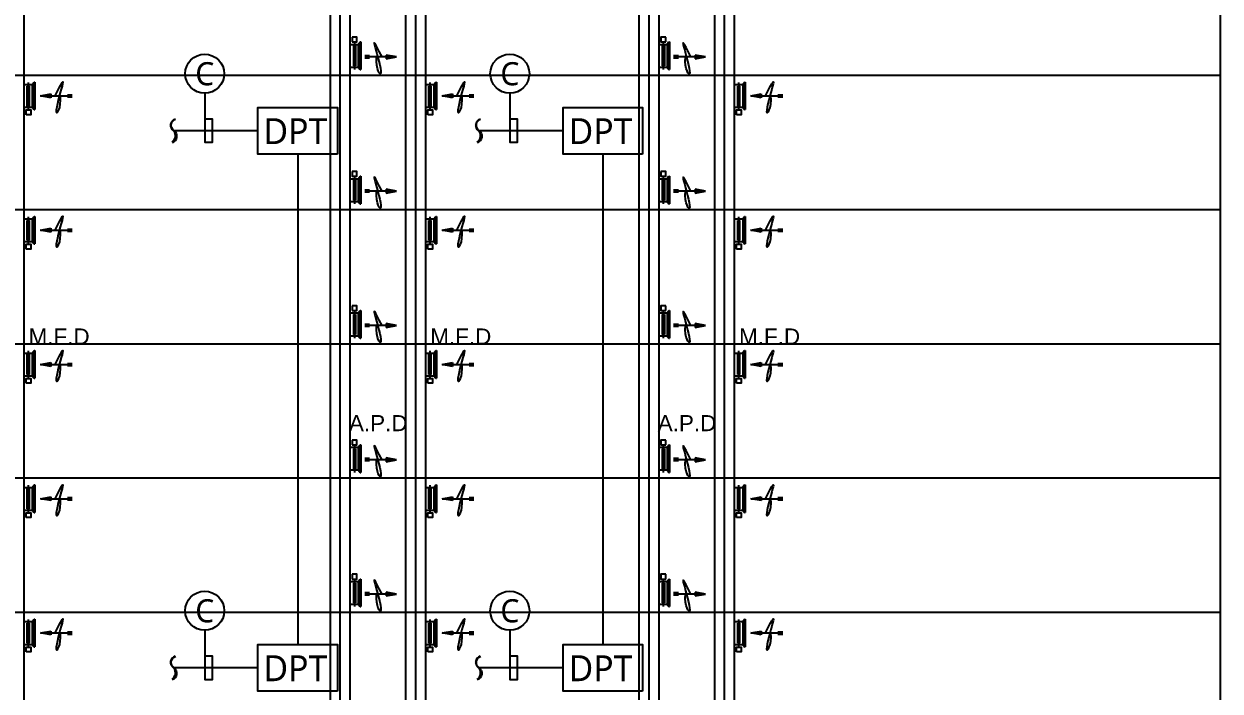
# Model space of a CAD drawing. Header units: millimetres. Extents: x 8533 to 164433, y 5768 to 115327.
# Drawn here: x 42837 to 71819, y 64674 to 80835 of the extents above; entities that cross this region are included whole.
import ezdxf
from ezdxf.enums import TextEntityAlignment as Align

# ---------------------------------------------------------------- set-up
doc = ezdxf.new("R2010")
doc.units = ezdxf.units.MM
doc.header["$LTSCALE"] = 250
doc.linetypes.add('HIDDENX2', pattern=[19.05, 12.7, -6.35])
for name, color, linetype in [('03_G_ENP_문자', 2, 'Continuous'), ('05_G-ENP_치수', 1, 'Continuous'), ('06_G-ENP_심볼', 3, 'Continuous'), ('ARC', 8, 'Continuous'), ('OUT', 4, 'Continuous'), ('p', 3, 'Continuous'), ('st', 4, 'Continuous'), ('전실제연_인버터', 3, 'Continuous')]:
    doc.layers.add(name, color=color, linetype=linetype)
doc.layers.add('10_G-ENP_매립관', color=80, linetype='HIDDENX2', lineweight=30)
doc.styles.add('G-ENP', font='')
doc.styles.add('STYLE1', font='arial.ttf')
doc.styles.get('G-ENP').set_extended_font_data('Malgun Gothic')

# ---------------------------------------------------------------- blocks, each defined once
blk = doc.blocks.new('DPT-9')
at = {"layer": '06_G-ENP_심볼', "elevation": 0}
blk.add_lwpolyline([(1925, -1126), (-1925, -1126), (-1925, 1126), (1925, 1126)], close=True, dxfattribs=at)
blk.add_lwpolyline([(1925, -1126), (-1925, -1126), (-1925, 1126), (1925, 1126)], close=True, dxfattribs=at)
at = {"style": 'G-ENP'}
blk.add_text('DPT', height=1255.4, dxfattribs=at).set_placement((-112, -21, 0), align=Align.MIDDLE_CENTER)
at = {"layer": '06_G-ENP_심볼', "color": 0, "style": 'G-ENP'}
blk.add_text('DPT', height=1255.4, dxfattribs=at).set_placement((-112, -21, 0), align=Align.MIDDLE_CENTER)
blk = doc.blocks.new('G-ENP 물결')
at = {"layer": '10_G-ENP_매립관', "linetype": 'ByBlock'}
h = blk.add_hatch(color=256, dxfattribs=at)
h.paths.add_polyline_path([(61, -399, -0.641696), (0, 0, 0.892931)])
h.paths.add_polyline_path([(0, 0, 0.641696), (-61, 399, -0.435564)])
blk.add_lwpolyline([(-61, 399, -0.641696), (0, 0, 0.641696), (61, -399, 0.641696)], format="xyb", dxfattribs=at)
blk.add_arc((-216, 171), 276, 321.6941, 55.8389, dxfattribs=at)

msp = doc.modelspace()

# ---------------------------------------------------------------- linework, layer by layer
at = {"layer": '05_G-ENP_치수', "ltscale": 0.5, "elevation": 0}
for points in [[(47218, 79156), (47218, 77967), (47407, 77967), (47407, 78527), (47218, 78527)], [(54611, 79156), (54611, 77967), (54800, 77967), (54800, 78527), (54611, 78527)], [(47218, 66146), (47218, 64957), (47407, 64957), (47407, 65517), (47218, 65517)], [(54611, 66146), (54611, 64957), (54800, 64957), (54800, 65517), (54611, 65517)]]:
    msp.add_lwpolyline(points, dxfattribs=at)
at = {"layer": '05_G-ENP_치수'}
for centre in [(47218, 79629), (54611, 79629), (47218, 66619), (54611, 66619)]:
    msp.add_circle(centre, 473, dxfattribs=at)
at = {"layer": 'ARC'}
for p, q in [((71819, 96785), (71819, 50321)), ((19211, 79593), (71819, 79593)), ((19211, 76340), (71819, 76340)), ((19211, 73088), (71819, 73088)), ((19211, 69836), (71819, 69836)), ((19211, 66583), (71819, 66583))]:
    msp.add_line(p, q, dxfattribs=at)
at = {"layer": 'OUT'}
for p, q in [((50743, 80338, 0), (50939, 80338, 0)), ((50821, 80302, 0), (50821, 79818, 0)), ((50821, 80302, 0), (50873, 80302, 0)), ((50847, 80398, 0), (50847, 79730, 0)), ((50873, 80302, 0), (50873, 79818, 0)), ((50939, 80338, 0), (50984, 80398, 0)), ((50939, 80338, 0), (50939, 79787, 0)), ((50984, 80398, 0), (50999, 80398, 0)), ((50984, 80398, 0), (50984, 79730, 0)), ((50999, 80398, 0), (50999, 79730, 0)), ((58225, 80338, 0), (58421, 80338, 0)), ((58303, 80302, 0), (58303, 79818, 0)), ((58303, 80302, 0), (58355, 80302, 0)), ((58329, 80398, 0), (58329, 79730, 0)), ((58355, 80302, 0), (58355, 79818, 0)), ((58421, 80338, 0), (58466, 80398, 0)), ((58421, 80338, 0), (58421, 79787, 0)), ((58466, 80398, 0), (58481, 80398, 0)), ((58466, 80398, 0), (58466, 79730, 0)), ((58481, 80398, 0), (58481, 79730, 0)), ((50743, 79787, 0), (50939, 79787, 0)), ((50821, 79818, 0), (50873, 79818, 0)), ((50939, 79787, 0), (50984, 79730, 0)), ((50984, 79730, 0), (50999, 79730, 0)), ((58225, 79787, 0), (58421, 79787, 0)), ((58303, 79818, 0), (58355, 79818, 0)), ((58421, 79787, 0), (58466, 79730, 0)), ((58466, 79730, 0), (58481, 79730, 0)), ((42945, 78750), (42945, 79418)), ((43038, 79366), (43082, 79426)), ((43082, 79426), (43082, 78758)), ((43082, 79426), (43098, 79426)), ((43098, 79426), (43098, 78758)), ((52677, 78750), (52677, 79418)), ((52770, 79366), (52814, 79426)), ((52814, 79426), (52830, 79426)), ((52814, 79426), (52814, 78758)), ((52830, 79426), (52830, 78758)), ((60159, 78750), (60159, 79418)), ((60252, 79366), (60296, 79426)), ((60296, 79426), (60296, 78758)), ((60296, 79426), (60312, 79426)), ((60312, 79426), (60312, 78758)), ((42841, 79366), (43038, 79366)), ((42919, 79330), (42971, 79330)), ((42919, 78846), (42919, 79330)), ((42971, 78846), (42971, 79330)), ((43038, 79366), (43038, 78815)), ((52573, 79366), (52770, 79366)), ((52651, 79330), (52703, 79330)), ((52651, 78846), (52651, 79330)), ((52703, 78846), (52703, 79330)), ((52770, 79366), (52770, 78815)), ((60055, 79366), (60252, 79366)), ((60133, 79330), (60185, 79330)), ((60133, 78846), (60133, 79330)), ((60185, 78846), (60185, 79330)), ((60252, 79366), (60252, 78815)), ((42919, 78846), (42971, 78846)), ((52651, 78846), (52703, 78846)), ((60133, 78846), (60185, 78846)), ((42841, 78815), (43038, 78815)), ((43038, 78815), (43082, 78758)), ((43082, 78758), (43098, 78758)), ((52573, 78815), (52770, 78815)), ((52770, 78815), (52814, 78758)), ((52814, 78758), (52830, 78758)), ((60055, 78815), (60252, 78815)), ((60252, 78815), (60296, 78758)), ((60296, 78758), (60312, 78758)), ((50847, 77146, 0), (50847, 76477, 0)), ((50939, 77086, 0), (50984, 77146, 0)), ((50984, 77146, 0), (50999, 77146, 0)), ((50984, 77146, 0), (50984, 76477, 0)), ((50999, 77146, 0), (50999, 76477, 0)), ((58329, 77146, 0), (58329, 76477, 0)), ((58421, 77086, 0), (58466, 77146, 0)), ((58466, 77146, 0), (58481, 77146, 0)), ((58466, 77146, 0), (58466, 76477, 0)), ((58481, 77146, 0), (58481, 76477, 0)), ((50743, 77086, 0), (50939, 77086, 0)), ((50821, 77049, 0), (50821, 76566, 0)), ((50821, 77049, 0), (50873, 77049, 0)), ((50873, 77049, 0), (50873, 76566, 0)), ((50939, 77086, 0), (50939, 76535, 0)), ((58225, 77086, 0), (58421, 77086, 0)), ((58303, 77049, 0), (58303, 76566, 0)), ((58303, 77049, 0), (58355, 77049, 0)), ((58355, 77049, 0), (58355, 76566, 0)), ((58421, 77086, 0), (58421, 76535, 0)), ((50743, 76535, 0), (50939, 76535, 0)), ((50821, 76566, 0), (50873, 76566, 0)), ((50939, 76535, 0), (50984, 76477, 0)), ((58225, 76535, 0), (58421, 76535, 0)), ((58303, 76566, 0), (58355, 76566, 0)), ((58421, 76535, 0), (58466, 76477, 0)), ((50984, 76477, 0), (50999, 76477, 0)), ((58466, 76477, 0), (58481, 76477, 0)), ((42841, 76114), (43038, 76114)), ((42919, 76077), (42971, 76077)), ((42919, 75594), (42919, 76077)), ((42945, 75497), (42945, 76166)), ((42971, 75594), (42971, 76077)), ((43038, 76114), (43082, 76173)), ((43038, 76114), (43038, 75562)), ((43082, 76173), (43098, 76173)), ((43082, 76173), (43082, 75505)), ((43098, 76173), (43098, 75505)), ((52573, 76114), (52770, 76114)), ((52651, 76077), (52703, 76077)), ((52651, 75594), (52651, 76077)), ((52677, 75497), (52677, 76166)), ((52703, 75594), (52703, 76077)), ((52770, 76114), (52814, 76173)), ((52770, 76114), (52770, 75562)), ((52814, 76173), (52814, 75505)), ((52814, 76173), (52830, 76173)), ((52830, 76173), (52830, 75505)), ((60055, 76114), (60252, 76114)), ((60133, 76077), (60185, 76077)), ((60133, 75594), (60133, 76077)), ((60159, 75497), (60159, 76166)), ((60185, 75594), (60185, 76077)), ((60252, 76114), (60296, 76173)), ((60252, 76114), (60252, 75562)), ((60296, 76173), (60312, 76173)), ((60296, 76173), (60296, 75505)), ((60312, 76173), (60312, 75505)), ((42841, 75562), (43038, 75562)), ((42919, 75594), (42971, 75594)), ((43038, 75562), (43082, 75505)), ((43082, 75505), (43098, 75505)), ((52573, 75562), (52770, 75562)), ((52651, 75594), (52703, 75594)), ((52770, 75562), (52814, 75505)), ((52814, 75505), (52830, 75505)), ((60055, 75562), (60252, 75562)), ((60133, 75594), (60185, 75594)), ((60252, 75562), (60296, 75505)), ((60296, 75505), (60312, 75505)), ((50743, 73833, 0), (50939, 73833, 0)), ((50821, 73797, 0), (50821, 73313, 0)), ((50821, 73797, 0), (50873, 73797, 0)), ((50847, 73893, 0), (50847, 73225, 0)), ((50873, 73797, 0), (50873, 73313, 0)), ((50939, 73833, 0), (50984, 73893, 0)), ((50939, 73833, 0), (50939, 73282, 0)), ((50984, 73893, 0), (50999, 73893, 0)), ((50984, 73893, 0), (50984, 73225, 0)), ((50999, 73893, 0), (50999, 73225, 0)), ((58225, 73833, 0), (58421, 73833, 0)), ((58303, 73797, 0), (58303, 73313, 0)), ((58303, 73797, 0), (58355, 73797, 0)), ((58329, 73893, 0), (58329, 73225, 0)), ((58355, 73797, 0), (58355, 73313, 0)), ((58421, 73833, 0), (58466, 73893, 0)), ((58421, 73833, 0), (58421, 73282, 0)), ((58466, 73893, 0), (58466, 73225, 0)), ((58466, 73893, 0), (58481, 73893, 0)), ((58481, 73893, 0), (58481, 73225, 0)), ((50743, 73282, 0), (50939, 73282, 0)), ((50821, 73313, 0), (50873, 73313, 0)), ((50939, 73282, 0), (50984, 73225, 0)), ((50984, 73225, 0), (50999, 73225, 0)), ((58225, 73282, 0), (58421, 73282, 0)), ((58303, 73313, 0), (58355, 73313, 0)), ((58421, 73282, 0), (58466, 73225, 0)), ((58466, 73225, 0), (58481, 73225, 0)), ((42841, 72861), (43038, 72861)), ((42919, 72825), (42971, 72825)), ((42919, 72341), (42919, 72825)), ((42945, 72245), (42945, 72913)), ((42971, 72341), (42971, 72825)), ((43038, 72861), (43082, 72921)), ((43038, 72861), (43038, 72310)), ((43082, 72921), (43082, 72253)), ((43082, 72921), (43098, 72921)), ((43098, 72921), (43098, 72253)), ((52573, 72861), (52770, 72861)), ((52651, 72825), (52703, 72825)), ((52651, 72341), (52651, 72825)), ((52677, 72245), (52677, 72913)), ((52703, 72341), (52703, 72825)), ((52770, 72861), (52814, 72921)), ((52770, 72861), (52770, 72310)), ((52814, 72921), (52830, 72921)), ((52814, 72921), (52814, 72253)), ((52830, 72921), (52830, 72253)), ((60055, 72861), (60252, 72861)), ((60133, 72825), (60185, 72825)), ((60133, 72341), (60133, 72825)), ((60159, 72245), (60159, 72913)), ((60185, 72341), (60185, 72825)), ((60252, 72861), (60296, 72921)), ((60252, 72861), (60252, 72310)), ((60296, 72921), (60312, 72921)), ((60296, 72921), (60296, 72253)), ((60312, 72921), (60312, 72253)), ((42841, 72310), (43038, 72310)), ((42919, 72341), (42971, 72341)), ((43038, 72310), (43082, 72253)), ((43082, 72253), (43098, 72253)), ((52573, 72310), (52770, 72310)), ((52651, 72341), (52703, 72341)), ((52770, 72310), (52814, 72253)), ((52814, 72253), (52830, 72253)), ((60055, 72310), (60252, 72310)), ((60133, 72341), (60185, 72341)), ((60252, 72310), (60296, 72253)), ((60296, 72253), (60312, 72253)), ((50743, 70581, 0), (50939, 70581, 0)), ((50821, 70544, 0), (50821, 70061, 0)), ((50821, 70544, 0), (50873, 70544, 0)), ((50847, 70641, 0), (50847, 69972, 0)), ((50873, 70544, 0), (50873, 70061, 0)), ((50939, 70581, 0), (50984, 70641, 0)), ((50939, 70581, 0), (50939, 70030, 0)), ((50984, 70641, 0), (50999, 70641, 0)), ((50984, 70641, 0), (50984, 69972, 0)), ((50999, 70641, 0), (50999, 69972, 0)), ((58225, 70581, 0), (58421, 70581, 0)), ((58303, 70544, 0), (58303, 70061, 0)), ((58303, 70544, 0), (58355, 70544, 0)), ((58329, 70641, 0), (58329, 69972, 0)), ((58355, 70544, 0), (58355, 70061, 0)), ((58421, 70581, 0), (58466, 70641, 0)), ((58421, 70581, 0), (58421, 70030, 0)), ((58466, 70641, 0), (58466, 69972, 0)), ((58466, 70641, 0), (58481, 70641, 0)), ((58481, 70641, 0), (58481, 69972, 0)), ((50743, 70030, 0), (50939, 70030, 0)), ((50821, 70061, 0), (50873, 70061, 0)), ((50939, 70030, 0), (50984, 69972, 0)), ((50984, 69972, 0), (50999, 69972, 0)), ((58225, 70030, 0), (58421, 70030, 0)), ((58303, 70061, 0), (58355, 70061, 0)), ((58421, 70030, 0), (58466, 69972, 0)), ((58466, 69972, 0), (58481, 69972, 0)), ((42841, 69609), (43038, 69609)), ((42919, 69572), (42971, 69572)), ((42919, 69089), (42919, 69572)), ((42945, 68992), (42945, 69661)), ((42971, 69089), (42971, 69572)), ((43038, 69609), (43082, 69668)), ((43038, 69609), (43038, 69057)), ((43082, 69668), (43082, 69000)), ((43082, 69668), (43098, 69668)), ((43098, 69668), (43098, 69000)), ((52573, 69609), (52770, 69609)), ((52651, 69089), (52651, 69572)), ((52651, 69572), (52703, 69572)), ((52677, 68992), (52677, 69661)), ((52703, 69089), (52703, 69572)), ((52770, 69609), (52814, 69668)), ((52770, 69609), (52770, 69057)), ((52814, 69668), (52830, 69668)), ((52814, 69668), (52814, 69000)), ((52830, 69668), (52830, 69000)), ((60055, 69609), (60252, 69609)), ((60133, 69572), (60185, 69572)), ((60133, 69089), (60133, 69572)), ((60159, 68992), (60159, 69661)), ((60185, 69089), (60185, 69572)), ((60252, 69609), (60296, 69668)), ((60252, 69609), (60252, 69057)), ((60296, 69668), (60312, 69668)), ((60296, 69668), (60296, 69000)), ((60312, 69668), (60312, 69000)), ((42841, 69057), (43038, 69057)), ((42919, 69089), (42971, 69089)), ((43038, 69057), (43082, 69000)), ((43082, 69000), (43098, 69000)), ((52573, 69057), (52770, 69057)), ((52651, 69089), (52703, 69089)), ((52770, 69057), (52814, 69000)), ((52814, 69000), (52830, 69000)), ((60055, 69057), (60252, 69057)), ((60133, 69089), (60185, 69089)), ((60252, 69057), (60296, 69000)), ((60296, 69000), (60312, 69000)), ((50743, 67328, 0), (50939, 67328, 0)), ((50821, 67292, 0), (50821, 66808, 0)), ((50821, 67292, 0), (50873, 67292, 0)), ((50847, 67388, 0), (50847, 66720, 0)), ((50873, 67292, 0), (50873, 66808, 0)), ((50939, 67328, 0), (50984, 67388, 0)), ((50939, 67328, 0), (50939, 66777, 0)), ((50984, 67388, 0), (50999, 67388, 0)), ((50984, 67388, 0), (50984, 66720, 0)), ((50999, 67388, 0), (50999, 66720, 0)), ((58225, 67328, 0), (58421, 67328, 0)), ((58303, 67292, 0), (58303, 66808, 0)), ((58303, 67292, 0), (58355, 67292, 0)), ((58329, 67388, 0), (58329, 66720, 0)), ((58355, 67292, 0), (58355, 66808, 0)), ((58421, 67328, 0), (58466, 67388, 0)), ((58421, 67328, 0), (58421, 66777, 0)), ((58466, 67388, 0), (58466, 66720, 0)), ((58466, 67388, 0), (58481, 67388, 0)), ((58481, 67388, 0), (58481, 66720, 0)), ((50743, 66777, 0), (50939, 66777, 0)), ((50821, 66808, 0), (50873, 66808, 0)), ((50939, 66777, 0), (50984, 66720, 0)), ((50984, 66720, 0), (50999, 66720, 0)), ((58225, 66777, 0), (58421, 66777, 0)), ((58303, 66808, 0), (58355, 66808, 0)), ((58421, 66777, 0), (58466, 66720, 0)), ((58466, 66720, 0), (58481, 66720, 0)), ((42945, 65740), (42945, 66408)), ((43038, 66356), (43082, 66416)), ((43082, 66416), (43098, 66416)), ((43082, 66416), (43082, 65748)), ((43098, 66416), (43098, 65748)), ((52677, 65740), (52677, 66408)), ((52770, 66356), (52814, 66416)), ((52814, 66416), (52814, 65748)), ((52814, 66416), (52830, 66416)), ((52830, 66416), (52830, 65748)), ((60159, 65740), (60159, 66408)), ((60252, 66356), (60296, 66416)), ((60296, 66416), (60312, 66416)), ((60296, 66416), (60296, 65748)), ((60312, 66416), (60312, 65748)), ((42841, 66356), (43038, 66356)), ((42919, 66320), (42971, 66320)), ((42919, 65836), (42919, 66320)), ((42971, 65836), (42971, 66320)), ((43038, 66356), (43038, 65805)), ((52573, 66356), (52770, 66356)), ((52651, 65836), (52651, 66320)), ((52651, 66320), (52703, 66320)), ((52703, 65836), (52703, 66320)), ((52770, 66356), (52770, 65805)), ((60055, 66356), (60252, 66356)), ((60133, 66320), (60185, 66320)), ((60133, 65836), (60133, 66320)), ((60185, 65836), (60185, 66320)), ((60252, 66356), (60252, 65805)), ((42841, 65805), (43038, 65805)), ((42919, 65836), (42971, 65836)), ((43038, 65805), (43082, 65748)), ((52573, 65805), (52770, 65805)), ((52651, 65836), (52703, 65836)), ((52770, 65805), (52814, 65748)), ((60055, 65805), (60252, 65805)), ((60133, 65836), (60185, 65836)), ((60252, 65805), (60296, 65748)), ((43082, 65748), (43098, 65748)), ((52814, 65748), (52830, 65748)), ((60296, 65748), (60312, 65748))]:
    msp.add_line(p, q, dxfattribs=at)
at = {"layer": 'OUT', "elevation": 0}
for points in [[(50789, 80398), (50905, 80398), (50905, 80514), (50789, 80514)], [(50789, 80514), (50789, 80398)], [(50905, 80398), (50905, 80514)], [(58387, 80514), (58271, 80514), (58271, 80398), (58387, 80398)], [(58271, 80514), (58271, 80398)], [(58387, 80398), (58387, 80514)], [(50905, 77146), (50905, 77261)], [(58271, 77261), (58271, 77146)], [(50789, 73893), (50905, 73893), (50905, 74009), (50789, 74009)], [(50789, 74009), (50789, 73893)], [(50905, 73893), (50905, 74009)], [(58387, 74009), (58271, 74009), (58271, 73893), (58387, 73893)], [(58271, 74009), (58271, 73893)], [(58387, 73893), (58387, 74009)], [(50789, 70641), (50905, 70641), (50905, 70756), (50789, 70756)], [(50789, 70756), (50789, 70641)], [(50905, 70641), (50905, 70756)], [(58387, 70756), (58271, 70756), (58271, 70641), (58387, 70641)], [(58271, 70756), (58271, 70641)], [(58387, 70641), (58387, 70756)], [(50789, 67388), (50905, 67388), (50905, 67504), (50789, 67504)], [(50789, 67504), (50789, 67388)], [(50905, 67388), (50905, 67504)], [(58387, 67504), (58271, 67504), (58271, 67388), (58387, 67388)], [(58271, 67504), (58271, 67388)], [(58387, 67388), (58387, 67504)]]:
    msp.add_lwpolyline(points, dxfattribs=at)
for points in [[(42888, 78634), (42888, 78750), (43003, 78750), (43003, 78634)], [(52620, 78634), (52620, 78750), (52735, 78750), (52735, 78634)], [(60102, 78634), (60102, 78750), (60217, 78750), (60217, 78634)], [(50789, 77261), (50789, 77146), (50905, 77146), (50905, 77261)], [(58271, 77261), (58271, 77146), (58387, 77146), (58387, 77261)], [(42888, 75382), (42888, 75497), (43003, 75497), (43003, 75382)], [(52620, 75382), (52620, 75497), (52735, 75497), (52735, 75382)], [(60102, 75382), (60102, 75497), (60217, 75497), (60217, 75382)], [(42888, 72129), (42888, 72245), (43003, 72245), (43003, 72129)], [(52620, 72129), (52620, 72245), (52735, 72245), (52735, 72129)], [(60102, 72129), (60102, 72245), (60217, 72245), (60217, 72129)], [(42888, 68877), (42888, 68992), (43003, 68992), (43003, 68877)], [(52620, 68877), (52620, 68992), (52735, 68992), (52735, 68877)], [(60102, 68877), (60102, 68992), (60217, 68992), (60217, 68877)], [(42888, 65624), (42888, 65740), (43003, 65740), (43003, 65624)], [(52620, 65624), (52620, 65740), (52735, 65740), (52735, 65624)], [(60102, 65624), (60102, 65740), (60217, 65740), (60217, 65624)]]:
    msp.add_lwpolyline(points, close=True, dxfattribs=at)
at = {"layer": 'p', "color": 4, "linetype": 'Continuous'}
for p, q in [((52093, 16847), (52093, 94153)), ((59575, 16847), (59575, 94153)), ((42841, 16847), (42841, 93679)), ((52573, 16847), (52573, 93679)), ((60055, 16847), (60055, 93679)), ((50262, 15017), (50262, 91126)), ((50743, 15017), (50743, 91126)), ((57744, 15017), (57744, 91126)), ((58225, 15017), (58225, 91126))]:
    msp.add_line(p, q, dxfattribs=at)
at = {"layer": 'p', "color": 1}
for p, q in [((52333, 16847), (52333, 93916)), ((59815, 16847), (59815, 93916)), ((50502, 15017), (50502, 91126)), ((57985, 15017), (57985, 91126)), ((51214, 80061, 0), (51097, 80061, 0)), ((51867, 80035, 0), (51097, 80035, 0)), ((51214, 80009, 0), (51097, 80009, 0)), ((58696, 80061, 0), (58580, 80061, 0)), ((59349, 80035, 0), (58580, 80035, 0)), ((58696, 80009, 0), (58580, 80009, 0)), ((43238, 79092), (44008, 79092)), ((43891, 79118), (44008, 79118)), ((43891, 79066), (44008, 79066)), ((52970, 79092), (53740, 79092)), ((53623, 79118), (53740, 79118)), ((53623, 79066), (53740, 79066)), ((60452, 79092), (61222, 79092)), ((61105, 79118), (61222, 79118)), ((61105, 79066), (61222, 79066)), ((51214, 76808, 0), (51097, 76808, 0)), ((58696, 76808, 0), (58580, 76808, 0)), ((51867, 76783, 0), (51097, 76783, 0)), ((51214, 76757, 0), (51097, 76757, 0)), ((59349, 76783, 0), (58580, 76783, 0)), ((58696, 76757, 0), (58580, 76757, 0)), ((43238, 75839), (44008, 75839)), ((43891, 75865), (44008, 75865)), ((43891, 75813), (44008, 75813)), ((52970, 75839), (53740, 75839)), ((53623, 75865), (53740, 75865)), ((53623, 75813), (53740, 75813)), ((60452, 75839), (61222, 75839)), ((61105, 75865), (61222, 75865)), ((61105, 75813), (61222, 75813)), ((51214, 73556, 0), (51097, 73556, 0)), ((51867, 73530, 0), (51097, 73530, 0)), ((51214, 73504, 0), (51097, 73504, 0)), ((58696, 73556, 0), (58580, 73556, 0)), ((59349, 73530, 0), (58580, 73530, 0)), ((58696, 73504, 0), (58580, 73504, 0)), ((43238, 72587), (44008, 72587)), ((43891, 72613), (44008, 72613)), ((43891, 72561), (44008, 72561)), ((52970, 72587), (53740, 72587)), ((53623, 72613), (53740, 72613)), ((53623, 72561), (53740, 72561)), ((60452, 72587), (61222, 72587)), ((61105, 72613), (61222, 72613)), ((61105, 72561), (61222, 72561)), ((51214, 70304, 0), (51097, 70304, 0)), ((51867, 70278, 0), (51097, 70278, 0)), ((51214, 70252, 0), (51097, 70252, 0)), ((58696, 70304, 0), (58580, 70304, 0)), ((59349, 70278, 0), (58580, 70278, 0)), ((58696, 70252, 0), (58580, 70252, 0)), ((43238, 69334), (44008, 69334)), ((43891, 69360), (44008, 69360)), ((43891, 69308), (44008, 69308)), ((52970, 69334), (53740, 69334)), ((53623, 69360), (53740, 69360)), ((53623, 69308), (53740, 69308)), ((60452, 69334), (61222, 69334)), ((61105, 69360), (61222, 69360)), ((61105, 69308), (61222, 69308)), ((51214, 67051, 0), (51097, 67051, 0)), ((51867, 67025, 0), (51097, 67025, 0)), ((51214, 66999, 0), (51097, 66999, 0)), ((58696, 67051, 0), (58580, 67051, 0)), ((59349, 67025, 0), (58580, 67025, 0)), ((58696, 66999, 0), (58580, 66999, 0)), ((43238, 66082), (44008, 66082)), ((43891, 66108), (44008, 66108)), ((52970, 66082), (53740, 66082)), ((53623, 66108), (53740, 66108)), ((60452, 66082), (61222, 66082)), ((61105, 66108), (61222, 66108)), ((43891, 66056), (44008, 66056)), ((53623, 66056), (53740, 66056)), ((61105, 66056), (61222, 66056))]:
    msp.add_line(p, q, dxfattribs=at)
at = {"layer": 'p', "color": 1, "linetype": 'Continuous'}
for p, q in [((51618, 80081, 0), (51618, 79989, 0)), ((51867, 80035, 0), (51618, 80081, 0)), ((51618, 79989, 0), (51867, 80035, 0)), ((59349, 80035, 0), (59100, 80081, 0)), ((59100, 80081, 0), (59100, 79989, 0)), ((59100, 79989, 0), (59349, 80035, 0)), ((43238, 79092), (43487, 79138)), ((43487, 79138), (43487, 79045)), ((52970, 79092), (53219, 79138)), ((53219, 79138), (53219, 79045)), ((60452, 79092), (60701, 79138)), ((60701, 79138), (60701, 79045)), ((43487, 79045), (43238, 79092)), ((53219, 79045), (52970, 79092)), ((60701, 79045), (60452, 79092)), ((51618, 76829, 0), (51618, 76736, 0)), ((51867, 76783, 0), (51618, 76829, 0)), ((59100, 76829, 0), (59100, 76736, 0)), ((59349, 76783, 0), (59100, 76829, 0)), ((51618, 76736, 0), (51867, 76783, 0)), ((59100, 76736, 0), (59349, 76783, 0)), ((43238, 75839), (43487, 75886)), ((43487, 75793), (43238, 75839)), ((43487, 75886), (43487, 75793)), ((52970, 75839), (53219, 75886)), ((53219, 75793), (52970, 75839)), ((53219, 75886), (53219, 75793)), ((60452, 75839), (60701, 75886)), ((60701, 75793), (60452, 75839)), ((60701, 75886), (60701, 75793)), ((51618, 73577, 0), (51618, 73484, 0)), ((51867, 73530, 0), (51618, 73577, 0)), ((51618, 73484, 0), (51867, 73530, 0)), ((59100, 73577, 0), (59100, 73484, 0)), ((59349, 73530, 0), (59100, 73577, 0)), ((59100, 73484, 0), (59349, 73530, 0)), ((43238, 72587), (43487, 72633)), ((43487, 72540), (43238, 72587)), ((43487, 72633), (43487, 72540)), ((52970, 72587), (53219, 72633)), ((53219, 72540), (52970, 72587)), ((53219, 72633), (53219, 72540)), ((60452, 72587), (60701, 72633)), ((60701, 72540), (60452, 72587)), ((60701, 72633), (60701, 72540)), ((51618, 70324, 0), (51618, 70231, 0)), ((51867, 70278, 0), (51618, 70324, 0)), ((51618, 70231, 0), (51867, 70278, 0)), ((59100, 70324, 0), (59100, 70231, 0)), ((59349, 70278, 0), (59100, 70324, 0)), ((59100, 70231, 0), (59349, 70278, 0)), ((43238, 69334), (43487, 69381)), ((43487, 69288), (43238, 69334)), ((43487, 69381), (43487, 69288)), ((52970, 69334), (53219, 69381)), ((53219, 69288), (52970, 69334)), ((53219, 69381), (53219, 69288)), ((60452, 69334), (60701, 69381)), ((60701, 69288), (60452, 69334)), ((60701, 69381), (60701, 69288)), ((51618, 67072, 0), (51618, 66979, 0)), ((51867, 67025, 0), (51618, 67072, 0)), ((51618, 66979, 0), (51867, 67025, 0)), ((59100, 67072, 0), (59100, 66979, 0)), ((59349, 67025, 0), (59100, 67072, 0)), ((59100, 66979, 0), (59349, 67025, 0)), ((43238, 66082), (43487, 66128)), ((43487, 66035), (43238, 66082)), ((43487, 66128), (43487, 66035)), ((52970, 66082), (53219, 66128)), ((53219, 66035), (52970, 66082)), ((53219, 66128), (53219, 66035)), ((60452, 66082), (60701, 66128)), ((60701, 66035), (60452, 66082)), ((60701, 66128), (60701, 66035))]:
    msp.add_line(p, q, dxfattribs=at)
at = {"layer": 'p', "color": 1}
for points in [[(51514, 80035), (51448, 80164), (51398, 80261), (51362, 80326), (51338, 80363), (51327, 80374), (51325, 80361), (51332, 80326), (51345, 80271), (51365, 80199), (51388, 80116), (51412, 80025), (51436, 79933), (51457, 79844), (51474, 79765), (51485, 79699), (51487, 79653), (51479, 79630), (51463, 79631), (51443, 79653), (51421, 79695), (51402, 79756), (51386, 79834), (51379, 79927), (51382, 80035)], [(58996, 80035), (58930, 80164), (58880, 80261), (58844, 80326), (58821, 80363), (58809, 80374), (58807, 80361), (58814, 80326), (58827, 80271), (58847, 80199), (58870, 80116), (58894, 80025), (58918, 79933), (58940, 79844), (58957, 79765), (58967, 79699), (58969, 79653), (58961, 79630), (58945, 79631), (58925, 79653), (58904, 79695), (58884, 79756), (58868, 79834), (58861, 79927), (58864, 80035)], [(43592, 79092), (43658, 79221), (43708, 79317), (43744, 79383), (43767, 79420), (43779, 79431), (43781, 79418), (43774, 79382), (43760, 79328), (43741, 79256), (43718, 79172), (43693, 79082), (43669, 78990), (43648, 78901), (43631, 78821), (43621, 78756), (43619, 78709), (43627, 78687), (43642, 78687), (43662, 78709), (43684, 78752), (43704, 78812), (43719, 78890), (43727, 78984), (43724, 79092)], [(53324, 79092), (53390, 79221), (53440, 79317), (53476, 79383), (53499, 79420), (53511, 79431), (53512, 79418), (53506, 79382), (53492, 79328), (53473, 79256), (53450, 79172), (53425, 79082), (53401, 78990), (53380, 78901), (53363, 78821), (53353, 78756), (53351, 78709), (53359, 78687), (53374, 78687), (53394, 78709), (53416, 78752), (53436, 78812), (53451, 78890), (53459, 78984), (53456, 79092)], [(60806, 79092), (60872, 79221), (60922, 79317), (60958, 79383), (60981, 79420), (60993, 79431), (60995, 79418), (60988, 79382), (60974, 79328), (60955, 79256), (60932, 79172), (60907, 79082), (60884, 78990), (60862, 78901), (60845, 78821), (60835, 78756), (60833, 78709), (60841, 78687), (60856, 78687), (60876, 78709), (60898, 78752), (60918, 78812), (60933, 78890), (60941, 78984), (60938, 79092)], [(51514, 76783), (51448, 76912), (51398, 77008), (51362, 77074), (51338, 77111), (51327, 77122), (51325, 77108), (51332, 77073), (51345, 77019), (51365, 76947), (51388, 76863), (51412, 76773), (51436, 76680), (51457, 76592), (51474, 76512), (51485, 76446), (51487, 76400), (51479, 76378), (51463, 76378), (51443, 76400), (51421, 76442), (51402, 76503), (51386, 76581), (51379, 76675), (51382, 76783)], [(58996, 76783), (58930, 76912), (58880, 77008), (58844, 77074), (58821, 77111), (58809, 77122), (58807, 77108), (58814, 77073), (58827, 77019), (58847, 76947), (58870, 76863), (58894, 76773), (58918, 76680), (58940, 76592), (58957, 76512), (58967, 76446), (58969, 76400), (58961, 76378), (58945, 76378), (58925, 76400), (58904, 76442), (58884, 76503), (58868, 76581), (58861, 76675), (58864, 76783)], [(43592, 75839), (43658, 75969), (43708, 76065), (43744, 76131), (43767, 76168), (43779, 76178), (43781, 76165), (43774, 76130), (43760, 76075), (43741, 76004), (43718, 75920), (43693, 75829), (43669, 75737), (43648, 75648), (43631, 75569), (43621, 75503), (43619, 75457), (43627, 75434), (43642, 75435), (43662, 75457), (43684, 75499), (43704, 75560), (43719, 75638), (43727, 75732), (43724, 75839)], [(53324, 75839), (53390, 75969), (53440, 76065), (53476, 76131), (53499, 76168), (53511, 76178), (53512, 76165), (53506, 76130), (53492, 76075), (53473, 76004), (53450, 75920), (53425, 75829), (53401, 75737), (53380, 75648), (53363, 75569), (53353, 75503), (53351, 75457), (53359, 75434), (53374, 75435), (53394, 75457), (53416, 75499), (53436, 75560), (53451, 75638), (53459, 75732), (53456, 75839)], [(60806, 75839), (60872, 75969), (60922, 76065), (60958, 76131), (60981, 76168), (60993, 76178), (60995, 76165), (60988, 76130), (60974, 76075), (60955, 76004), (60932, 75920), (60907, 75829), (60884, 75737), (60862, 75648), (60845, 75569), (60835, 75503), (60833, 75457), (60841, 75434), (60856, 75435), (60876, 75457), (60898, 75499), (60918, 75560), (60933, 75638), (60941, 75732), (60938, 75839)], [(51514, 73530), (51448, 73659), (51398, 73756), (51362, 73821), (51338, 73858), (51327, 73869), (51325, 73856), (51332, 73821), (51345, 73766), (51365, 73694), (51388, 73611), (51412, 73520), (51436, 73428), (51457, 73339), (51474, 73260), (51485, 73194), (51487, 73148), (51479, 73125), (51463, 73126), (51443, 73148), (51421, 73190), (51402, 73251), (51386, 73329), (51379, 73422), (51382, 73530)], [(58996, 73530), (58930, 73659), (58880, 73756), (58844, 73821), (58821, 73858), (58809, 73869), (58807, 73856), (58814, 73821), (58827, 73766), (58847, 73694), (58870, 73611), (58894, 73520), (58918, 73428), (58940, 73339), (58957, 73260), (58967, 73194), (58969, 73148), (58961, 73125), (58945, 73126), (58925, 73148), (58904, 73190), (58884, 73251), (58868, 73329), (58861, 73422), (58864, 73530)], [(43592, 72587), (43658, 72716), (43708, 72813), (43744, 72878), (43767, 72915), (43779, 72926), (43781, 72913), (43774, 72878), (43760, 72823), (43741, 72751), (43718, 72667), (43693, 72577), (43669, 72485), (43648, 72396), (43631, 72316), (43621, 72251), (43619, 72204), (43627, 72182), (43642, 72182), (43662, 72204), (43684, 72247), (43704, 72307), (43719, 72385), (43727, 72479), (43724, 72587)], [(53324, 72587), (53390, 72716), (53440, 72813), (53476, 72878), (53499, 72915), (53511, 72926), (53512, 72913), (53506, 72878), (53492, 72823), (53473, 72751), (53450, 72667), (53425, 72577), (53401, 72485), (53380, 72396), (53363, 72316), (53353, 72251), (53351, 72204), (53359, 72182), (53374, 72182), (53394, 72204), (53416, 72247), (53436, 72307), (53451, 72385), (53459, 72479), (53456, 72587)], [(60806, 72587), (60872, 72716), (60922, 72813), (60958, 72878), (60981, 72915), (60993, 72926), (60995, 72913), (60988, 72878), (60974, 72823), (60955, 72751), (60932, 72667), (60907, 72577), (60884, 72485), (60862, 72396), (60845, 72316), (60835, 72251), (60833, 72204), (60841, 72182), (60856, 72182), (60876, 72204), (60898, 72247), (60918, 72307), (60933, 72385), (60941, 72479), (60938, 72587)], [(51514, 70278), (51448, 70407), (51398, 70503), (51362, 70569), (51338, 70606), (51327, 70617), (51325, 70603), (51332, 70568), (51345, 70514), (51365, 70442), (51388, 70358), (51412, 70268), (51436, 70175), (51457, 70087), (51474, 70007), (51485, 69942), (51487, 69895), (51479, 69873), (51463, 69873), (51443, 69895), (51421, 69937), (51402, 69998), (51386, 70076), (51379, 70170), (51382, 70278)], [(58996, 70278), (58930, 70407), (58880, 70503), (58844, 70569), (58821, 70606), (58809, 70617), (58807, 70603), (58814, 70568), (58827, 70514), (58847, 70442), (58870, 70358), (58894, 70268), (58918, 70175), (58940, 70087), (58957, 70007), (58967, 69942), (58969, 69895), (58961, 69873), (58945, 69873), (58925, 69895), (58904, 69937), (58884, 69998), (58868, 70076), (58861, 70170), (58864, 70278)], [(43592, 69334), (43658, 69464), (43708, 69560), (43744, 69626), (43767, 69663), (43779, 69673), (43781, 69660), (43774, 69625), (43760, 69570), (43741, 69499), (43718, 69415), (43693, 69324), (43669, 69232), (43648, 69144), (43631, 69064), (43621, 68998), (43619, 68952), (43627, 68929), (43642, 68930), (43662, 68952), (43684, 68994), (43704, 69055), (43719, 69133), (43727, 69227), (43724, 69334)], [(53324, 69334), (53390, 69464), (53440, 69560), (53476, 69626), (53499, 69663), (53511, 69673), (53512, 69660), (53506, 69625), (53492, 69570), (53473, 69499), (53450, 69415), (53425, 69324), (53401, 69232), (53380, 69144), (53363, 69064), (53353, 68998), (53351, 68952), (53359, 68929), (53374, 68930), (53394, 68952), (53416, 68994), (53436, 69055), (53451, 69133), (53459, 69227), (53456, 69334)], [(60806, 69334), (60872, 69464), (60922, 69560), (60958, 69626), (60981, 69663), (60993, 69673), (60995, 69660), (60988, 69625), (60974, 69570), (60955, 69499), (60932, 69415), (60907, 69324), (60884, 69232), (60862, 69144), (60845, 69064), (60835, 68998), (60833, 68952), (60841, 68929), (60856, 68930), (60876, 68952), (60898, 68994), (60918, 69055), (60933, 69133), (60941, 69227), (60938, 69334)], [(51514, 67025), (51448, 67154), (51398, 67251), (51362, 67316), (51338, 67354), (51327, 67364), (51325, 67351), (51332, 67316), (51345, 67261), (51365, 67190), (51388, 67106), (51412, 67015), (51436, 66923), (51457, 66834), (51474, 66755), (51485, 66689), (51487, 66643), (51479, 66620), (51463, 66621), (51443, 66643), (51421, 66685), (51402, 66746), (51386, 66824), (51379, 66917), (51382, 67025)], [(58996, 67025), (58930, 67154), (58880, 67251), (58844, 67316), (58821, 67354), (58809, 67364), (58807, 67351), (58814, 67316), (58827, 67261), (58847, 67190), (58870, 67106), (58894, 67015), (58918, 66923), (58940, 66834), (58957, 66755), (58967, 66689), (58969, 66643), (58961, 66620), (58945, 66621), (58925, 66643), (58904, 66685), (58884, 66746), (58868, 66824), (58861, 66917), (58864, 67025)], [(43592, 66082), (43658, 66211), (43708, 66308), (43744, 66373), (43767, 66410), (43779, 66421), (43781, 66408), (43774, 66373), (43760, 66318), (43741, 66246), (43718, 66162), (43693, 66072), (43669, 65980), (43648, 65891), (43631, 65811), (43621, 65746), (43619, 65700), (43627, 65677), (43642, 65677), (43662, 65699), (43684, 65742), (43704, 65802), (43719, 65880), (43727, 65974), (43724, 66082)], [(53324, 66082), (53390, 66211), (53440, 66308), (53476, 66373), (53499, 66410), (53511, 66421), (53512, 66408), (53506, 66373), (53492, 66318), (53473, 66246), (53450, 66162), (53425, 66072), (53401, 65980), (53380, 65891), (53363, 65811), (53353, 65746), (53351, 65700), (53359, 65677), (53374, 65677), (53394, 65699), (53416, 65742), (53436, 65802), (53451, 65880), (53459, 65974), (53456, 66082)], [(60806, 66082), (60872, 66211), (60922, 66308), (60958, 66373), (60981, 66410), (60993, 66421), (60995, 66408), (60988, 66373), (60974, 66318), (60955, 66246), (60932, 66162), (60907, 66072), (60884, 65980), (60862, 65891), (60845, 65811), (60835, 65746), (60833, 65700), (60841, 65677), (60856, 65677), (60876, 65699), (60898, 65742), (60918, 65802), (60933, 65880), (60941, 65974), (60938, 66082)]]:
    msp.add_lwpolyline(points, dxfattribs=at)
at = {"layer": '전실제연_인버터'}
for p, q in [((48509, 78247), (46468, 78247)), ((55901, 78247), (53860, 78247)), ((49471, 77684), (49471, 65800)), ((56864, 77684), (56864, 65800)), ((48509, 65237), (46468, 65237)), ((55901, 65237), (53860, 65237))]:
    msp.add_line(p, q, dxfattribs=at)

# ---------------------------------------------------------------- block references
at = {"layer": '06_G-ENP_심볼', "color": 0, "xscale": 0.5, "yscale": 0.5, "zscale": 0.5}
for p in [(49471, 78247, 0), (56864, 78247, 0), (49471, 65237, 0), (56864, 65237, 0)]:
    msp.add_blockref('DPT-9', p, dxfattribs=at)
at = {"layer": '10_G-ENP_매립관', "linetype": 'ByBlock', "xscale": -0.7033806500953133, "yscale": 0.7033806500953133, "zscale": 0.7033806500953133, "rotation": 180}
for p in [(46468, 78247), (53860, 78247), (46468, 65237), (53860, 65237)]:
    msp.add_blockref('G-ENP 물결', p, dxfattribs=at)

# ---------------------------------------------------------------- texts
at = {"layer": '03_G_ENP_문자', "color": 0, "style": 'G-ENP'}
for p in [(47218, 79629), (54611, 79629), (47218, 66619), (54611, 66619)]:
    msp.add_text('C', height=560, rotation=360, dxfattribs=at).set_placement(p, align=Align.MIDDLE)
at = {"layer": 'st', "color": 2, "style": 'STYLE1'}
for s, p in [('M.F.D', (42950, 73069)), ('M.F.D', (52682, 73069)), ('M.F.D', (60164, 73069)), ('A.P.D', (50712, 70970)), ('A.P.D', (58194, 70970))]:
    msp.add_text(s, height=389.3, dxfattribs=at).set_placement(p)

doc.saveas('drawing.dxf')
